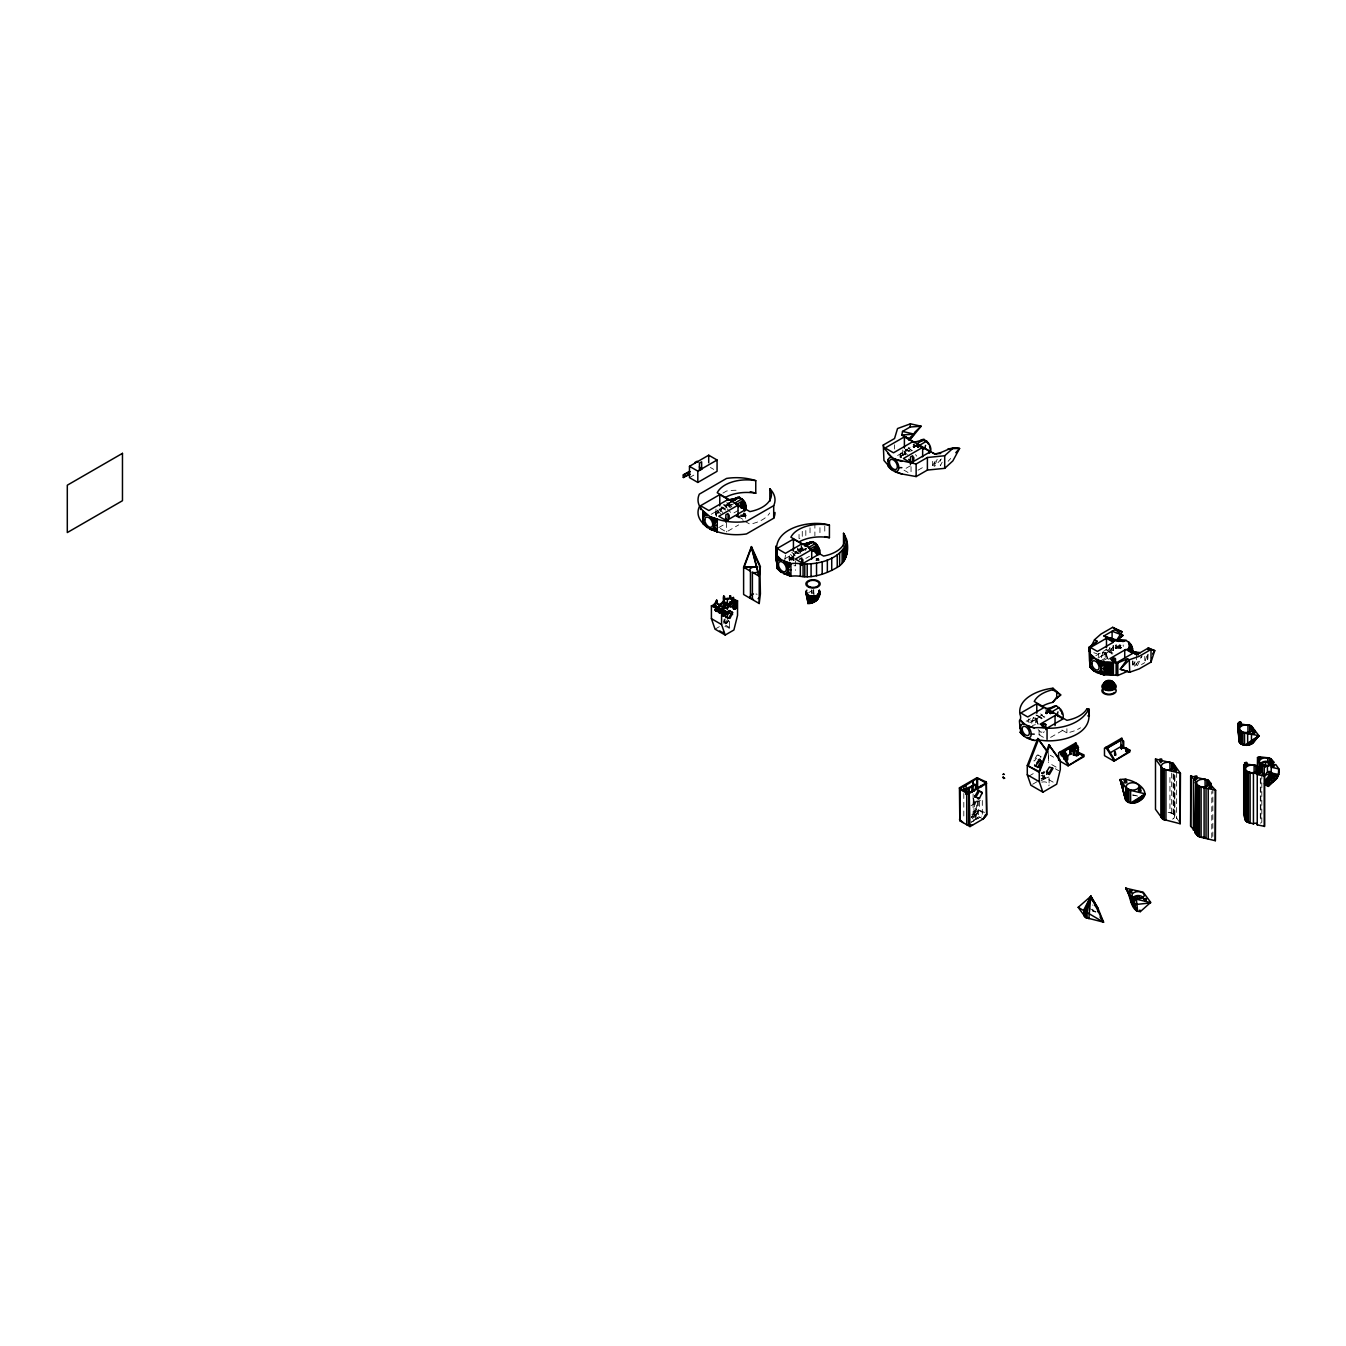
<?xml version="1.0" encoding="UTF-8"?>
<svg xmlns="http://www.w3.org/2000/svg" width="1346" height="1346" viewBox="0 0 1346 1346"><rect width="100%" height="100%" fill="white"/><g stroke="black" fill="none" stroke-linecap="round" stroke-linejoin="round"><path stroke-width="0.75" stroke-dasharray="5 3.75" d="M740.418 514.912C741.882 519.102 744.372 512.759 741.225 516.124L736.279 515.754L742.437 516.696L746.273 515.787L744.422 513.062L745.364 516.124L743.564 514.525L744.018 512.977L746.273 515.787M816.467 560.76L816.904 558.388L818.301 560.121L819.024 558.876M818.301 560.121L818.301 558.186L819.024 560.609M1034.098 761.146L1034.115 760.17M1040.576 757.462L1040.593 756.486M743.615 513.129L744.035 513.869C744.54 518.765 741.713 514.155 740.536 515.367M819.041 559.684L817.712 558.338L817.426 560.491M723.711 504.43L726.739 507.762L728.119 502.596L729.566 506.029L731.955 505.978L731.265 504.245L729.246 507.509M724.064 623.72L723.458 620.91M1041.064 778.476L1043.571 778.981L1043.739 776.255L1040.996 776.894M1147.802 659.17L1148.155 653.719M972.872 816.955L976.136 815.07L976.86 800.82M730.777 506.046L730.037 504.363L726.285 504.111L727.126 505.675L724.67 505.81L724.804 504.935L729.566 506.029L734.293 503.421M800.82 553.273L798.346 550.901L798.733 548.327L800.399 552.23L801.795 547.082L803.091 547.031M736.279 515.754L741.764 516.443L741.898 515.535M742.538 514.593L742.437 516.696M800.483 547.031L801.795 547.082L801.711 551.709L802.906 551.995M1211.753 837.868L1211.804 791.532M1031.759 723.29A5.132 2.961 60 0 1 1032.247 721.473L1033.156 717.637L1036.958 718.747A5.132 2.961 60 0 0 1036.958 722.937L1037.463 723.98L1032.382 725.561M1101.465 657.757A5.132 2.961 60 0 1 1101.937 655.956L1102.862 652.12L1106.664 653.231A5.132 2.961 60 0 0 1106.664 657.42L1107.152 658.446L1105.217 658.211L1100.49 660.936M724.198 622.289L725.107 618.622M1042.258 778.829L1042.948 776.171M799.945 548.596L799.608 549.824L797.337 549.639L802.014 550.379L801.19 548.764L799.945 548.596L800.803 550.144L799.406 550.851L797.337 549.639M1145.295 660.869L1146.842 655.468M729.566 506.029L729.431 502.563L726.874 506.853L725.662 507.139L725.948 505.356L723.677 505.171L724.804 504.935M798.346 550.278L801.711 551.709L803.713 548.832L806.119 548.512L805.615 550.447L804.942 548.714L804.437 550.531L803.713 548.832L801.19 548.764M743.564 514.525L742.807 516.275M816.097 558.523L816.887 560.054L817.712 558.338M724.232 621.011L725.41 623.686L729.599 621.011L729.599 629.81M937.169 459.306L934.511 466.423L932.694 465.38L932.694 459.087M741.225 516.124L741.545 514.626M1137.387 665.732L1142.047 655.855L1134.796 666.32L1132.928 665.26L1132.928 661.071M979.955 817.274L975.598 819.781L971.24 817.274L975.059 812.345L978.677 810.258L975.598 816.433L972.115 818.452M942.183 462.149L940.332 465.8L940.332 459.524M983.034 819.058L976.136 815.07L979.4 809.417L979.4 801.038M1132.928 665.26L1134.998 661.66M1035.057 758.538L1036.942 755.308L1038.523 755.241L1034.838 760.591M932.694 465.38L936.564 458.952M971.24 817.274L975.598 814.751L978.677 810.258M1105.756 649.563L1111.241 652.726L1113.31 649.731M1106.664 653.231L1102.862 652.12L1100.49 655.115L1101.937 655.956L1107.152 652.76M1113.31 646.753L1109.424 651.683L1109.424 647.493M730.457 507.694L731.955 505.978M1048.82 777.012L1043.571 778.981M948.106 461.308L950.663 458.448M941.376 458.969L934.511 466.423L934.511 460.13M978.071 800.752A5.132 2.961 0 0 1 978.239 801.526L978.239 817.039L975.413 819.344L975.413 801.291M816.904 558.388L815.962 560.407L817.224 558.994M741.764 516.443L742.807 515.114L744.422 516.393L744.624 513.718M1107.607 650.64L1110.332 648.015M1030.8 720.632L1032.752 721.019M1032.247 721.473L1037.463 718.293M1043.419 772.772L1041.77 773.361L1044.782 772.823M818.301 559.044L816.887 560.054M1041.451 773.496L1042.662 772.907M802.014 550.379L798.346 550.901M1040.996 775.902L1042.443 775.06A3.079 1.783 0 0 0 1044.782 775.229M689.472 477.611L694.721 474.583M722.92 493.107L726.554 491.004A38.496 22.226 0 0 1 736.514 490.247M727.395 504.06C730.02 501.402 730.02 506.937 727.395 506.567L727.395 504.06L732.746 501.806M730.222 502.681L721.153 507.913A6.68 3.853 60 0 0 719.774 510.975M711.21 514.273L716.476 511.244M717.368 512.792L716.997 512.994A3.853 2.221 60 0 1 718.226 512.893M733.974 512.876L739.408 509.73M718.798 527.582L725.797 523.544M720.329 528.456L726.419 531.973L738.668 524.906M905.774 450.17L911.208 447.023M897.58 455.52L901.08 453.484M910.401 465.783L903.418 469.821L907.995 472.463M918.022 470.191L925.022 466.153M801.055 548.529L802.519 547.687L802.519 550.211L801.055 551.052L801.795 543.919M794.83 552.382L802.081 548.192M784.869 558.758L790.136 555.713M790.674 557.48L791.027 557.261A3.853 2.221 60 0 1 793.955 558.876M806.018 548.596L802.872 550.413L802.872 547.906M803.326 550.564L806.422 548.798M791.599 559.078L793.215 558.136M805.817 558.405L809.451 556.302M725.208 622.861L728.825 620.775M715.046 629.154L720.261 626.142M808.66 592.677L812.042 590.726M1095.829 655.704L1106.479 649.563L1112.873 653.247M1107.758 651.784L1114.438 647.914M1097.865 658.11L1107.775 652.389M1102.441 661.172L1109.138 657.252M1026.14 721.237L1031.457 718.158M1038.069 717.3L1043.066 714.406M1029.825 722.667L1038.086 717.906M1141.509 664.554L1144.773 662.653M1039.078 730.811L1039.078 734.832L1044.395 731.77M1050.603 737.389L1063.02 730.222M973.276 798.683L973.276 802.536L975.682 801.156M977.953 801.038L974.336 803.125L973.276 802.536M970.937 805.749L973.108 804.487M978.239 801.526L980.426 800.264M1028.916 776.137L1034.266 773.041M973.966 799.692L973.966 811.722L977.6 809.619L983.59 813.085M1032.634 784.247L1039.533 780.276M1041.249 779.284L1044.698 777.281L1053.262 782.228M1040.862 780.966L1047.979 776.861M971.24 822.305L974.151 820.623M971.425 821.985L974.201 820.522M743.749 516.006L745.381 515.198L744.035 513.869M971.913 814.465L973.108 814.061A5.132 2.961 0 0 1 978.239 817.039M1044.782 776.255L1043.739 776.255M1043.049 773.109L1044.227 772.739M725.023 620.977L726.689 623.45M1132.777 794.847L1137.807 796.109M794.863 560.071L791.818 559.7L791.818 554.098M1179.332 821.935L1174.234 814.397L1169.943 812.412L1169.943 774.707M1036.958 718.747L1033.156 717.637L1035.108 719.656M1093.81 652.726L1097.158 653.82M726.874 506.853L724.67 505.81M797.387 548.916L798.464 549.404L797.555 547.957M1096.014 911.848L1092.834 910.737L1092.834 904.865M906.06 449.16L909.391 451.078A5.653 3.264 60 0 0 905.622 454.696M905.303 449.564L908.584 451.448M710.385 467.466L713.716 469.401M721.439 506.904L724.787 508.838M738.029 516.477L744.136 519.993M722.213 508.182L725.528 510.1M734.966 515.552L743.261 520.347M744.927 521.306L749.89 524.166A31.177 18.003 0 0 0 769.71 512.994M795.116 551.372L798.447 553.307M790.893 549.791L797.539 553.61M1036.79 715.079L1043.167 718.781M1035.898 714.995L1042.527 718.831M1061.927 730.02L1066.907 732.897A31.177 18.003 0 0 0 1074.293 730.861M1027.351 721.372L1028.798 722.213L1028.798 718.865M1039.078 734.832L1045.455 738.517M1050.2 755.257L1053.598 757.209M1051.748 764.595L1058.595 768.549M1055.281 768.734L1058.679 770.686M725.444 625.099L730.525 628.044M984.582 812.395L976.86 809.198L973.595 813.186L976.136 815.07M973.966 811.722L981.587 816.113M978.508 818.116L975.598 816.433L975.598 814.751M1090.31 908.836L1095.392 911.78M1037.8 754.82L1041.316 756.906M1038.153 729.633L1041.064 732.392L1042.881 731.416M908.298 447.41L911.764 451.045M1040.694 713.885L1045.388 718.697M727.143 508.788L732.157 513.92M727.362 619.833L729.313 621.768M1102.862 652.12L1104.797 654.122M903.906 451.196L907.355 454.746M901.736 452.458L904.024 454.83M791.818 552.23L795.25 555.797M722.735 512.506L718.141 507.762L718.141 513.364M717.115 510.201L720.547 513.751M915.465 454.578L916.777 456.176M726.453 620.59L727.799 623.03M728.337 505.894L726.823 502.563M802.452 548.848L803.226 550.497M744.018 512.977L744.641 514.559L743.446 516.578M811.638 589.969L812.294 593.451M1044.53 776.238L1044.917 778.947M813.421 590.154L814.448 598.331M811.453 590.053L811.756 593.67M813.186 589.868L813.236 593.401M1261.808 774.017L1261.808 822.221A2.053 1.178 0 0 1 1260.243 822.204M1260.815 778.947L1260.815 823.449M1260.31 778.106L1260.31 820.017M1212.847 788.285L1212.847 836.472M1176.64 772.453L1176.64 818.553M1174.923 775.599L1174.923 815.407M1174.621 776.659L1174.621 816.484M1174.234 774.589L1174.234 814.397M1173.561 774.556L1173.561 818.553M1173.123 773.714L1173.123 813.522M1171.659 773.041L1171.659 812.849M1147.667 654.694L1147.667 660.987M1144.773 656.377L1144.773 660.566M1136.596 654.795L1136.596 665.277M1134.796 662.131L1134.796 666.32M1132.726 660.936L1132.726 664.705M1113.411 645.609L1113.411 651.901M1113.058 645.39L1113.058 653.786M1111.241 648.536L1111.241 652.726M1105.217 652.389L1105.217 658.211M1098.487 653.332L1098.487 656.697M1066.907 728.708L1066.907 732.897M1049.089 778.022L1049.089 785.071M1048.517 756.031L1048.517 763.064M1048.332 753.339L1048.332 762.627M1042.443 775.06L1042.443 776.07M1035.511 717.906L1035.511 723.744M982.311 800.5L982.311 814.532M977.6 801.24L977.6 809.619M974.437 801.846L974.437 819.899A5.132 2.961 0 0 1 973.108 820M973.612 798.851L973.612 802.704M973.108 794.005L973.108 814.061M963.803 793.517L963.803 817.577M911.04 466.692L911.04 472.345M902.762 450.001L902.762 455.604M900.592 453.131L900.592 456.866M894.535 444.819L894.535 449.009M824.778 526.118L824.778 534.497M819.95 527.649L819.95 536.028M814.885 523.19L814.885 535.758M813.741 589.75L813.741 593.939M810.023 527.8L810.023 534.076M805.817 530.526L805.817 536.818M802.266 531.334L802.266 537.626L799.036 538.518L799.036 534.328M795.368 560.946L795.368 570.368M789.631 560.962L789.631 553.492L794.224 558.237A2.002 1.161 60 0 0 792.912 558.489A2.002 1.161 60 0 0 793.215 560.458M785.458 555.023L784.735 560.474M745.65 513.331L745.65 518.984M728.842 503.219L728.842 505.726M726.419 522.551L726.419 531.973M715.971 509.007L715.971 516.477A5.653 3.264 60 0 1 719.286 511.514M720.867 511.177A5.653 3.264 60 0 1 724.855 508.872M722.129 507.61A6.68 3.853 60 0 1 725.713 509.141M720.497 511.396A5.653 3.264 60 0 1 725.528 509.831M716.577 516.544A3.853 2.221 60 0 1 716.577 513.398M716.661 515.417A3.853 2.221 60 0 1 716.661 513.802M716.93 513.196A3.853 2.221 60 0 1 718.579 512.691M789.967 560.104A3.853 2.221 60 0 1 790.943 557.362M790.321 559.902A3.853 2.221 60 0 1 791.297 557.143A3.853 2.221 60 0 1 794.325 558.657M794.073 558.54A6.68 3.853 60 0 1 794.409 552.684A6.68 3.853 60 0 1 799.373 553.61M791.229 560.441A2.002 1.161 60 0 1 791.885 558.977A2.002 1.161 60 0 1 793.602 560.239M794.527 555.646A5.653 3.264 60 0 1 798.515 553.357M794.308 554.754A5.653 3.264 60 0 1 798.161 553.559M795.789 565.488A5.653 3.264 60 0 1 793.989 565.657M789.496 560.912A5.653 3.264 60 0 1 789.782 555.965A5.653 3.264 60 0 1 793.989 556.739M1080.502 727.782A31.177 18.003 0 0 1 1077.574 729.448M1044.866 717.014A10.331 7.521 18.8 0 1 1043.739 716.493M1042.679 715.87A10.331 7.521 18.8 0 1 1041.703 715.163M1038.069 724.4A6.158 3.55 60 0 1 1037.362 717.94A6.158 3.55 60 0 1 1042.258 718.428M1038.086 723.828A5.132 2.961 60 0 1 1037.497 718.444A5.132 2.961 60 0 1 1041.585 718.848M724.888 626.613A5.132 2.961 0 0 1 729.515 629.036M725.275 619.968A3.079 1.783 0 0 1 723.677 619.968M755.947 593.99A4.829 2.793 0 0 1 757.108 594.276M1041.77 782.161A5.132 2.961 0 0 1 1047.407 782.632A5.132 2.961 0 0 1 1048.82 785.828M1041.316 772.621A3.079 1.783 0 0 1 1041.804 772.251M1043.184 771.796A3.079 1.783 0 0 1 1044.782 771.796M1092.616 911.175A6.41 3.702 0 0 1 1095.459 912.151M1132.76 795.284A6.41 3.702 0 0 1 1135.94 795.823M1168.076 812.547A6.663 3.853 0 0 1 1174.149 815.003A6.663 3.853 0 0 1 1172.568 819.176M900.053 457.337A5.653 3.264 60 0 1 904.933 454.527M912.47 450.54A10.331 7.521 18.8 0 1 909.307 448.689M900.911 457.876A3.853 2.221 60 0 1 903.536 455.436M901.282 457.674A3.853 2.221 60 0 1 903.2 454.931M904.546 454.729A6.68 3.853 60 0 1 910.333 451.381M905.252 454.914A5.653 3.264 60 0 1 908.079 450.893M1107.758 658.884A6.158 3.55 60 0 1 1107.068 652.423A6.158 3.55 60 0 1 1111.964 652.911M1108.532 659.405A5.132 2.961 60 0 1 1107.203 652.911A5.132 2.961 60 0 1 1112.149 654.24M1123.321 646.349A6.158 3.55 60 0 1 1123.17 644.953"/><path stroke-width="1.5" d="M1125.71 888.175L1143.208 892.196L1150.712 902.358L1140.348 911.629C1129.799 911.528 1130.808 894.114 1125.71 888.175L1131.33 899.65M1125.71 887.973L1131.229 896.251L1131.212 902.106L1136.512 910.855M1131.229 896.251L1131.952 903.116L1134.594 904.63L1150.561 902.914M1131.969 897.26L1133.113 898.118L1133.096 903.974L1136.798 911.091M1133.113 898.118L1134.611 898.775L1134.594 904.63L1137.185 911.259M1136.361 899.178L1137.639 911.36M1133.786 898.152L1137.454 896.083L1137.454 898.59L1134.998 899.969M722.752 606.541L719.067 612.867M726.318 617.242L730.003 610.916M732.073 612.144L728.388 618.487M974.689 796.647L978.391 790.321L979.467 790.943L975.783 797.286L974.689 796.647L979.417 798.464L982.26 792.609L978.391 790.321M1034.687 764.848L1034.687 765.84L1039.23 767.54L1042.073 761.685L1038.372 759.514M1035.596 766.362L1039.28 760.036M1041.165 761.163L1037.48 767.489M1052.118 767.725L1048.433 774.051M1114.623 754.921C1114.808 746.374 1117.096 760.641 1114.623 752.717L1115.329 755.342L1114.707 752.347M1120.932 748.191L1120.982 745.6L1120.982 748.124C1121.605 741.478 1122.312 752.565 1121.857 745.6L1120.915 745.751L1121.79 745.549L1121.857 748.124L1120.915 748.275L1120.932 745.684L1121.941 745.751L1121.168 748.527L1120.932 745.835L1121.555 748.561L1121.925 745.684L1121.05 748.477L1120.797 739.947L1106.277 748.326M1127.006 751.118C1125.256 743.547 1127.914 754.837 1126.938 748.544C1128.739 751.034 1124.533 753.491 1126.064 748.544M1125.996 751.203C1125.845 743.951 1127.359 755.745 1126.753 748.426L1126.013 751.27L1126.064 748.83M1262.531 765.251L1262.531 775.313L1264.281 775.7L1267.427 772.217A2.053 1.178 0 0 1 1270.927 771.914L1271.213 772.183A2.053 1.178 0 0 1 1271.247 773.092L1264.533 783.49C1272.677 784.802 1281.005 777.113 1278.7 768.667L1275.823 764.595A2.053 1.178 0 0 1 1273.148 763.939A2.053 1.178 0 0 1 1274.275 762.391L1269.463 757.983L1258.897 756.772L1257.517 757.562L1259.856 763.771L1267.427 766.362A2.053 1.178 0 0 1 1270.086 765.689A2.053 1.178 0 0 1 1271.247 767.22L1271.028 782.716L1268.151 786.35L1264.55 784.264M775.01 512.473A38.496 22.226 0 0 1 773.698 518.227L746.475 533.941A38.496 22.226 0 0 1 717.267 531.72L710.183 529.298L703.167 523.577L703.167 511.009A38.496 22.226 0 0 1 699.331 494.15L726.554 478.436A38.496 22.226 0 0 1 755.762 480.657L755.762 493.225A30.622 17.683 0 0 0 725.528 497.347M829.422 525.125A30.622 17.683 0 0 0 790.893 537.222L823.567 556.066A31.177 18.003 0 0 0 843.521 533.268C850.386 543.582 848.922 560.895 837.229 567.373C826.208 573.8 813.236 578.292 800.348 576.34A19.467 11.239 0 0 0 790.926 576.189L781.017 572.151L776.844 568.062L776.844 555.494A19.467 11.239 0 0 0 776.592 550.043C775.145 526.976 811.89 519.741 829.422 525.125L829.422 537.693A30.622 17.683 0 0 0 799.188 541.815M1132.794 652.137L1132.238 647.056L1127.124 649.327L1136.596 654.795L1148.39 647.998L1154.75 650.606L1151.015 662.081L1139.221 668.878L1129.731 672.209L1127.511 671.351L1117.819 675.49C1108.01 674.127 1096.468 676.298 1089.873 666.792L1090.344 651.784L1089.099 647.207L1097.158 641.251L1094.534 639.737L1088.813 651.111M1126.064 751.354L1126.501 748.393M1126.938 748.544L1126.249 751.455L1126.249 748.948M1137.606 801.98C1157.964 792.02 1129.984 776.272 1120.175 779.721L1125.66 799.978C1131.33 807.213 1142.889 800.87 1145.126 793.585M1114.707 754.87L1115.195 752.279L1115.329 755.342M1121.168 748.006L1120.915 745.751M1114.942 755.358L1114.572 752.633M744.523 510.05L744.523 506.853L740.67 504.01L743.547 500.392C745.667 503.185 747.838 508.149 744.675 510.925M818.2 554.518L818.2 551.322L814.347 548.478L817.207 544.861L819.748 550.144L819.209 554.602M918.679 446.754L917.265 445.963L918.679 446.754L917.265 445.963L917.922 447.192M1004.52 778.139L1003.107 777.349L1004.52 778.139L1003.107 777.349L1003.78 778.577M1051.075 713.229L1049.644 712.438L1051.075 713.229L1049.644 712.438L1050.317 713.666M1120.764 647.712L1119.35 646.904L1120.764 647.712L1119.35 646.904L1120.007 648.149M940.686 453.434L934.511 453.854L901.854 434.994L902.527 431.41L910.132 427.019L910.418 423.839L921.118 426.211L910.132 439.604M745.533 510.134L744.708 510.656L746.088 508.923L745.247 509.461L744.725 504.38L742.723 500.964M819.748 553.408L818.906 553.946L818.385 548.865L816.399 545.433M753.44 599.391L752.397 599.138L752.397 572.319L758.858 576.054L759.262 572.387M707.357 527.682L703.167 523.577L703.167 517.301M781.017 572.151L776.844 568.062L776.844 561.77M1090.024 662.266L1089.873 654.223L1094.062 658.312L1103.972 662.35L1103.972 674.918L1094.062 670.661L1089.873 666.792L1089.873 660.499M703.319 519.051L703.167 511.009L710.183 516.729L717.267 519.152A38.496 22.226 0 0 0 746.475 521.373L773.698 505.659A38.496 22.226 0 0 0 769.845 488.783A31.177 18.003 0 0 1 749.89 511.598L717.233 492.737A30.622 17.683 0 0 1 755.762 480.657M710.183 529.298C716.812 529.315 713.801 519.489 710.183 516.729M759.228 603.513L759.228 576.273L760.406 566.565L751.421 546.611L743.615 567.255L743.615 594.495L759.228 603.513L760.406 593.805L759.867 566.885M776.995 563.537L776.844 555.494L781.017 559.583L790.926 563.621A19.467 11.239 0 0 1 800.348 563.772C817.325 565.202 841.065 559.7 846.886 541.647M783.843 573.783C790.489 573.8 787.477 563.957 783.843 561.198M1096.889 672.512C1107.068 669.871 1094.988 656.764 1089.873 654.223L1090.21 660.751M1019.41 720.665L1019.932 726.874A19.467 11.239 0 0 1 1020.184 732.308L1024.373 736.195A7.706 4.442 60 0 1 1020.335 727.782L1020.184 726.016M1020.335 727.782A7.706 4.442 60 0 1 1024.373 724.047L1020.184 719.74A19.467 11.239 0 0 0 1019.932 714.289C1017.273 698.069 1039.701 689.472 1052.993 688.243L1056.829 691.558L1056.677 698.069L1052.791 702.326A30.622 17.683 0 0 0 1042.527 706.078M1052.993 688.243L1052.791 689.758L1060.698 694.957L1056.677 698.069L1060.698 694.957L1056.829 691.558M1052.791 702.326L1056.829 696.992M1094.062 670.88L1089.873 666.792L1089.099 647.207M819.31 590.255L817.964 598.516L820 591.264L817.594 599.222L820.202 592.341L817.089 599.912L819.31 590.255C822.238 596.833 814.582 604.169 807.836 603.513L807.836 595.134L805.833 592.173L806.877 590.12M1003.729 774.034L1002.972 774.472M1278.077 776.104L1271.247 773.092L1268.151 786.35L1264.533 783.49M1240.911 724.013L1251.225 725.713L1258.931 735.74L1252.537 743.278L1248.247 745.263L1241.264 744.271L1239.06 741.36L1239.952 739.274M1252.537 743.278L1258.931 735.74L1244.528 745.297L1244.528 732.729M811.588 602.958L812.866 596.413L817.998 595.252L819.916 593.418L816.45 600.568L819.159 594.41L815.676 601.174L817.998 595.252L813.808 602.2L816.484 595.891L812.732 602.621L814.734 596.295L811.588 602.958L811.015 596.244L807.836 595.134L807.836 603.513M1132.979 650.606L1129.294 648.065L1130.253 643.59L1126.114 640.376L1115.598 640.158L1113.411 641.419L1103.939 635.951L1115.733 629.137L1122.093 631.762L1116.793 640.057M975.564 788.756L975.564 784.567L965.402 790.439L963.803 789.513L963.803 786.148L965.991 785.307L966.26 788.857L974.319 784.684L972.872 783.843L972.872 781.336M1102.896 686.477L1104.696 683.97A6.158 3.55 60 0 1 1109.054 681.446A6.158 3.55 -60 0 1 1113.411 683.97C1119.754 689.724 1103.871 693.039 1102.896 686.477A6.158 5.031 0 0 1 1109.054 681.446A6.158 4.358 -45 0 1 1114.387 684.71M1238.488 722.869C1239.481 726.083 1243.721 721.49 1239.195 722.331C1234.215 726.032 1244.158 727.059 1240.373 724.333M1257.787 772.924L1259.671 774.017L1260.613 772.705M1211.03 783.49L1210.677 784.92L1215.606 790.253L1215.32 840.712L1199.387 836.926L1195.13 832.905L1195.669 781.353L1190.655 775.986L1208.287 780.226L1211.03 783.49L1211.03 787.679M1125.441 798.901L1120.208 779.788L1125.66 799.978L1125.66 787.41M1138.783 801.139L1139.81 799.07M1270.422 782.649L1268.151 786.35L1266.266 783.574L1271.247 773.092L1277.337 777.551M1268.151 786.35L1276.008 779.082L1271.247 773.092L1267.932 783.473L1268.151 786.35L1273.131 781.656M737.541 600.854L734.916 600.148A2.574 1.481 60 0 1 733.435 597.456L732.712 597.86A2.574 1.481 60 0 0 734.193 600.568L737.541 600.854L737.541 615.324L733.907 629.995L725.208 635.026L715.046 629.154L711.411 618.672L711.411 605.835A5.956 3.449 -60 0 0 716.577 600.181L717.3 600.602A5.771 3.331 -60 0 0 719.387 604.825A5.771 3.331 -60 0 0 724.4 600.703A6.68 3.853 -60 0 1 724.4 596.497L723.677 596.093A6.68 3.853 -60 0 0 723.677 600.282A5.771 3.331 -60 0 1 718.663 604.404A5.771 3.331 -60 0 1 716.577 600.181M752.397 599.138L750.445 598.011L750.445 571.192L743.985 567.457L751.421 547.452L759.094 565.118M816.736 554.283L816.13 553.357L819.748 550.144M1038.708 738.988L1028.193 766.009L1039.078 771.46L1048.87 744.86L1060.312 760.254L1060.312 769.525L1056.677 784.196L1042.881 792.171L1030.918 785.256L1027.284 774.774L1027.284 765.487L1037.8 738.466L1048.063 752.212M1042.881 792.171L1039.263 781.69L1039.263 772.402L1049.779 745.381M1136.091 802.62L1145.126 793.989L1140.987 797M736.817 600.434L736.026 601.039M1276.445 778.829L1278.414 774.707L1278.7 768.667M1195.13 832.905L1195.669 781.353M1052.791 689.758A30.622 17.683 0 0 0 1034.25 701.468L1066.907 720.329A31.177 18.003 0 0 0 1086.71 709.14L1088.847 708.938C1081.225 724.602 1059.891 729.431 1043.705 728.018A19.467 11.239 0 0 0 1034.266 727.866L1027.183 725.662A7.706 4.442 60 0 1 1031.221 734.075L1034.266 734.159M703.504 517.537L704.917 515.535L707.357 515.097M777.18 562.022L778.577 560.003L781.017 559.583M804.504 545.921L811.773 541.731L807.062 543.481L810.645 542.068L808.239 544.541L807.348 543.431L801.947 544.457L813.085 541.647L817.207 544.861L809.956 549.05L808.643 547.452L815.895 543.262M727.042 500.073L733.688 498.962L734.563 500.073L735.942 498.087L739.408 497.162L743.547 500.392L736.279 504.582L734.966 502.983L742.235 498.794M809.535 542.69L808.239 544.541C812.244 541.378 806.288 543.818 809.77 542.875M733.486 500.493L738.096 497.246L730.844 501.435M807.146 544.962L808.509 543.027M710.183 529.096L717.267 531.72L714.204 525.344L717.267 519.152L710.183 516.948M783.843 573.564L790.926 576.189L787.881 569.812L790.926 563.621L783.843 561.417M1098.201 672.428L1103.972 674.918L1100.91 668.558L1103.972 662.35L1117.819 662.922L1127.511 658.766L1129.277 659.792L1139.221 656.31L1151.015 649.495L1154.75 650.606L1152.63 653.937M745.247 509.461L746.273 507.408L744.035 509.326L740.502 504.901L740.67 504.01L745.533 503.841M818.906 553.946L819.933 551.877L817.712 553.812L814.162 549.37L814.347 548.478L819.209 548.31M814.801 601.712L817.998 595.252M1276.95 777.769L1277.758 776.306M985.491 814.801L983.034 819.058L986.668 814.868L986.298 781.959L976.86 777.769L959.446 787.831L959.816 820.724L969.978 826.595L983.404 818.839L986.668 814.868L986.298 781.959M717.956 609.015L720.682 605.296M721.591 611.185L723.475 606.962L719.117 605.364M726.537 614.213L728.422 610.983M1039.634 759.094L1036.891 762.812M1040.357 759.514L1037.631 763.232M743.497 508.25L746.088 505.675M1041.854 725.999L1043.419 723.559L1045.792 724.501L1045.792 729.667M1111.544 660.482L1113.125 658.043L1115.481 658.985L1115.481 662.417M1118.543 648.099L1117.735 648.099M1127.511 658.766L1120.242 669.248L1129.731 672.209L1129.277 659.792L1120.242 669.248L1127.511 671.351M1134.342 803.024L1145.11 794.056L1139.524 800.147M1194.625 778.409L1195.955 779.738L1197.284 778.409M714.019 523.611L717.267 519.152L711.496 518.328M735.942 498.087L733.402 499.013C744.271 496.455 721.624 502.361 735.118 498.878M787.696 568.079L790.926 563.621L785.155 562.813M1100.725 666.808L1103.972 662.35L1096.889 659.927M1132.794 648.873L1129.294 648.065L1131.38 645.239L1130.253 643.59M744.675 502.041L742.1 504.7L741.663 508.182L740.855 507.728L743.951 507.526L744.641 508.637M818.334 546.51L815.76 549.168L815.323 552.668M913.884 446.906L914.927 445.879L913.513 446.687L914.927 445.879L914.27 447.124M1046.279 713.38L1047.323 712.354L1045.909 713.161L1047.323 712.354L1046.666 713.599M1115.985 647.847L1117.012 646.837L1115.598 647.628L1117.012 646.837L1116.356 648.065M1265.173 780.327L1271.247 773.092L1275.453 779.94M1094.769 644.061L1097.158 641.251M744.018 505.002L742.487 508.048L740.468 505.827L745.247 506.231L740.99 503.152L744.725 504.38L740.502 504.901L743.951 507.526L744.035 509.326M815.693 546.089L817.527 547.065L815.104 546.829L818.385 548.865L816.332 551.692L816.871 553.492M1239.144 723.845L1237.748 724.653C1237.967 735.673 1251.645 733.032 1258.661 735.909L1251.427 744.136L1258.931 735.74L1254.506 739.089M1253.227 742.269L1258.931 735.74M955.778 452.727L959.614 448.437C950.057 445.576 943.428 453.602 934.511 453.854M707.357 527.464L703.167 523.577L703.504 520.801M781.017 571.932L776.844 568.062L777.18 565.27M1092.75 669.282L1089.873 666.792L1090.21 663.999M908.701 440.108L914.186 434.152L902.527 431.41M1249.963 744.826L1258.661 735.909L1246.396 745.415M731.702 500.056L733.688 498.962L728.691 500.106M914.439 432.588L921.118 426.211L910.132 427.019M805.379 544.524L807.348 543.431L804.487 544.087L808.795 543.363M1141.139 797.825L1145.11 794.056L1130.623 802.973L1130.623 790.405L1126.333 788.42L1120.175 779.317M736.111 498.407L736.969 497.599L735.858 498.205M1090.765 659.54L1094.062 658.312M1122.816 641.605L1126.114 640.376M1112.57 661.391L1112.94 661.037A5.132 2.961 60 0 0 1113.31 658.076L1115.481 658.985M1042.881 726.907L1043.251 726.571A5.132 2.961 60 0 0 1043.604 723.593L1045.792 724.501M730.474 500.325L731.215 499.652L728.27 499.989M901.887 467.685L898.825 467.6A7.706 4.442 60 0 0 894.787 459.188L916.138 464L927.394 457.505L944.707 455.756L952.85 448.336M898.825 467.6A7.706 4.442 60 0 1 894.787 471.336L901.887 473.977L916.138 476.568L927.394 470.074L944.707 468.341L952.85 460.904L959.614 448.437L948.106 448.74M1144.857 794.19L1132.491 803.141M1248.247 745.263L1258.661 735.909M1094.534 639.737L1100.843 634.151L1112.637 627.337L1122.093 631.762M1078.18 907.339L1090.832 896.285L1097.814 907.86L1103.518 922.161L1085.65 917.602L1078.18 907.339L1103.518 922.161L1090.832 896.285L1083.85 909.846L1083.85 915.717M975.564 784.567L973.242 784.062L973.242 780.714L977.6 778.19L985.945 783.019L968.514 793.063L960.169 788.251L960.169 819.68M909.812 437.837L914.186 434.152L901.854 434.994L909.475 438.981L903.671 436.037M1116.608 640.78L1122.985 635.413L1115.01 629.558M1116.776 640.208L1122.985 635.413L1112.099 631.224L1112.099 639.619M914.27 444.214L913.513 444.651M1116.356 645.171L1115.598 645.592M1046.666 710.688L1045.909 711.125M1121.05 745.97L1121.857 745.6L1121.857 748.41L1121.79 745.97M1126.871 748.898L1127.006 751.27M1159.697 761.23L1160.79 762.745L1161.884 761.23M1238.875 724.569L1238.488 725.427M1252.52 732.207C1250.787 735.152 1258.073 732.712 1253.597 731.938M1124.415 781.521C1122.379 784.062 1129.58 782.716 1125.929 781.319M713.481 521.777L717.267 519.152L717.267 531.72L711.496 529.214M787.141 566.262L790.926 563.621L790.926 576.189L785.155 573.699M1100.187 664.991L1103.972 662.35L1098.201 661.542M735.32 601.41L736.531 600.854M735.858 600.905L735.135 601.359A3.92 2.255 -60 0 1 732.325 606.592A3.92 2.255 -60 0 1 729.599 604.404L728.876 603.984A3.079 1.783 -60 0 1 726.705 607.753A3.079 1.783 -60 0 1 724.518 606.491A3.062 1.767 -60 0 1 721.574 609.738C716.543 609.2 716.139 604.404 722.297 610.159A3.062 1.767 -60 0 0 725.258 606.911A3.079 1.783 -60 0 0 727.429 608.173A3.079 1.783 -60 0 0 729.599 604.404M1274.342 780.882L1271.247 773.092L1264.281 775.7L1264.281 765.655M735.084 600.366L734.361 600.787A3.92 2.255 -60 0 1 731.601 606.188A3.92 2.255 -60 0 1 728.876 603.984M1278.7 774.539L1267.427 772.217L1267.427 766.362M689.472 471.319L689.472 466.305L708.703 455.2L717.065 460.012L717.065 471.319L697.817 482.44L689.472 477.611L689.472 471.319L683.314 474.886L683.314 477.409L690.195 474.263M683.314 474.886L690.195 471.739M683.314 477.409L687.941 474.734M689.472 466.305L697.817 471.117L717.065 460.012M701.636 469.3L699.449 470.562L699.449 463.091L701.636 461.829L701.636 469.3L699.331 466.927M700.543 505.726L719.774 494.621L728.119 499.45L708.888 510.555L700.543 505.726L700.543 509.495M739.408 497.162L732.157 501.57M738.029 505.154L718.798 516.258L726.419 520.666L745.65 509.562L738.029 505.154L738.029 514.576M887.788 459.541L887.939 461.308A7.706 4.442 60 0 0 891.977 469.72L883.952 460.467L883.296 445.021L894.535 438.527L897.546 428.533L910.418 423.839M904.394 436.878L885.146 447.982L893.508 452.794L912.739 441.69L904.394 436.878L904.394 448.184M929.295 453.181A7.706 4.442 60 0 0 928.168 442.649L924.029 439.419L916.777 443.827M913.513 446.687L914.927 445.879M923.373 449.194L919.587 445.24L926.856 441.051M922.649 447.41L903.418 458.515L911.04 462.906L930.271 451.802L922.649 447.41L922.649 456.832M777.113 548.529L793.433 539.107L801.795 543.919L785.458 553.341L777.113 548.529L777.113 552.297M813.085 541.647L805.817 546.039M714.575 604.993L715.298 604.573A3.399 1.969 60 0 1 716.409 607.854L715.685 608.274A3.399 1.969 60 0 0 714.575 604.993A2.524 1.447 60 0 1 712.858 606.676L711.411 605.835M729.784 596.177L730.508 595.756A2.574 1.481 60 0 0 731.652 598.566L730.928 598.97A2.574 1.481 60 0 1 729.784 596.177A7.268 4.189 60 0 1 728.102 599.138L728.825 598.718A7.268 4.189 60 0 0 730.508 595.756M811.705 549.622L795.368 559.061L802.99 563.452L819.327 554.03L811.705 549.622L811.705 559.061M799.541 559.213L801.711 557.951L801.711 565.421M734.445 601.023L734.916 600.148M719.706 609.738C721.641 614.971 715.382 608.123 720.329 609.216M720.547 610.108L722.297 610.159M721.927 614.701L725.561 612.598M1106.479 638.256L1090.512 647.476L1097.411 651.447L1113.378 642.227L1106.479 638.256L1106.479 647.678M1115.598 647.628L1117.012 646.837M1119.889 645.155L1119.149 645.592L1120.646 645.592M1036.79 703.773L1020.823 712.993L1027.705 716.964L1043.672 707.76L1036.79 703.773L1036.79 713.195M1116.759 662.602L1132.726 653.382L1125.828 649.411L1109.861 658.631L1116.759 662.602L1116.759 673.925M1049.173 710.082L1047.861 710.166L1056.425 705.893L1060.564 709.123A7.706 4.442 60 0 1 1062.549 718.848M1045.909 713.161L1047.323 712.354M1051.983 711.714L1053.295 713.313L1051.983 711.714L1059.235 707.525M1047.053 728.136L1063.02 718.915L1056.139 714.928L1040.155 724.148L1047.053 728.136L1047.053 739.442M960.169 788.251L963.803 786.148M965.267 785.728L973.242 780.714M986.668 783.422L969.238 793.484L966.714 793.282L959.816 789.294L959.446 787.831M1060.446 753.037L1075.336 744.86L1075.336 743.194L1077.137 747.165L1074.966 745.92L1069.885 749.268L1069.885 754.298L1066.974 755.964M1075.336 744.86L1060.816 753.238L1060.816 751.573L1068.791 764.562M1060.614 753.996L1064.249 751.892L1064.249 756.082M1061.17 754.298L1065.527 751.775L1065.527 755.14M1069.885 749.268L1070.979 749.049L1070.979 754.08L1069.885 754.298M1077.137 746.239L1076.06 742.773L1058.629 752.835L1058.629 760.372M1062.263 755.762L1066.621 754.08L1065.527 754.719L1067.715 755.964L1067.715 759.75L1066.251 760.574L1066.251 756.805L1062.987 756.183M1077.877 745.819L1076.783 747.383L1077.507 748.225L1074.596 746.542M1077.877 746.744L1078.6 754.719L1076.783 755.762L1073.149 754.921L1073.149 749.89L1077.137 747.585L1074.243 745.92L1074.243 750.933M1073.149 749.89L1076.783 750.731L1078.6 749.688L1076.783 748.628L1078.6 747.585M1066.251 756.805L1067.715 755.964M1077.877 752.195L1083.311 756.183L1077.877 752.195L1084.035 754.921L1084.035 756.603L1068.068 765.824L1060.211 761.281M1068.068 765.824L1083.311 756.183M1122.985 747.905L1122.985 741.528L1121.168 738.483L1121.168 740.149L1106.648 748.544L1106.648 746.862L1114.639 759.851M1122.985 741.528L1121.891 738.062L1104.477 748.124L1104.477 755.661L1113.899 761.113L1129.883 751.892L1129.883 750.21L1122.985 747.064L1129.883 750.21M1109.912 752.936L1120.797 746.643L1129.143 750.631M1113.899 761.113L1129.143 751.472M1260.748 771.998A2.053 1.178 0 0 0 1261.808 771.931L1264.617 776.07L1264.617 826.36L1257.248 824.862A2.053 1.178 0 0 0 1256.138 823.315A2.053 1.178 0 0 0 1253.446 823.971L1245.824 821.195L1243.721 815.087L1243.721 764.797L1245.1 764.006M1267.461 766.379L1270.607 764.562L1265.526 761.634L1260.798 764.36L1264.197 766.311M1155.491 759.009L1173.123 763.232L1180.442 773.277L1180.156 823.735L1162.759 819.277L1155.491 809.299L1155.491 759.009L1162.759 768.987L1180.442 773.277M1195.669 831.643L1190.655 826.276L1190.941 775.818M719.79 613.288L720.648 612.8M1195.13 782.615L1199.387 786.653L1215.606 790.253M1243.721 764.797L1245.824 770.905L1253.446 773.681A2.053 1.178 0 0 1 1256.138 773.025A2.053 1.178 0 0 1 1257.248 774.573L1264.617 776.07M734.563 500.073L735.572 499.602M1104.696 683.97L1105.975 683.398A6.158 2.507 71.6 0 1 1109.054 681.446A6.158 2.507 -71.6 0 1 1112.133 683.398L1113.411 683.97M1127.023 748.679L1126.753 750.95M1174.335 769.592C1171.357 771.611 1178.844 771.611 1175.866 769.592M1209.499 786.569C1206.538 788.958 1214.563 788.117 1210.66 786.485M740.586 506.786L742.975 506.433L745.381 507.997M1123.018 787.376L1120.309 779.637L1122.328 783.204M963.803 789.513L965.991 788.672M728.102 599.391L727.143 599.054A5.216 3.012 -60 0 1 724.4 596.497M1130.085 892.684L1132.205 892.987M1105.975 683.398L1112.133 683.398M1139.389 789.816C1135.654 791.111 1142.771 792.643 1140.87 790.035M1245.656 764.427C1241.921 765.723 1249.038 767.27 1247.136 764.663M1144.672 901.097L1146.203 901.113M712.623 519.977L717.267 519.152M786.283 564.462L790.926 563.621M1099.329 663.191L1103.972 662.35M734.159 602.352L732.443 599.963L734.293 600.669M804.891 544.12L803.629 544.373M1087.804 715.87L1089.318 715.736L1088.847 708.938M924.029 439.419L922.717 439.503A7.706 4.442 60 0 0 920.731 440.647M1056.425 705.893L1055.113 705.977A7.706 4.442 60 0 0 1053.127 707.121M1003.342 774.253L1004.385 774.438M743.615 567.255L756.216 566.733M743.985 567.457L757.882 566.952M1132.928 652.675L1140.197 652.675L1131.111 651.632M917.484 444.399L918.174 444.416M1049.88 710.873L1050.57 710.89M714.204 525.344L717.267 525.428M787.881 569.812L790.926 569.913M1100.91 668.558L1103.972 668.642M1124.802 640.46L1115.598 640.158L1118.93 641.487M816.803 547.704L814.65 547.62L818.906 550.699L815.44 549.992L814.263 551.254L816.652 550.901L819.041 552.466M972.519 825.132L966.714 824.711L966.714 793.282M1126.636 750.917L1126.249 748.426L1126.249 751.455M1123.674 640.797L1115.598 640.158L1121.016 641.251M812.866 596.413L811.015 596.244L810.376 603.227L809.299 595.807L809.114 603.412L807.836 595.134M1195.904 830.028L1194.827 829.742M1246.901 764.192L1255.835 765.352L1260.31 769.727A2.053 1.178 0 0 0 1259.149 771.258M1109.424 639.114L1118.492 640.158L1107.607 638.071M817.678 549.488L814.162 549.37L818.301 553.105M716.695 611.168L715.651 609.738L716.795 609.772M1271.247 767.22L1278.414 768.835M1130.623 790.405L1144.84 793.753M1134.611 898.775L1150.409 902.527M824.778 536.583L829.422 537.693M752.397 572.319L753.44 572.572A4.829 2.793 0 0 0 758.101 571.848M1105.756 636.995L1113.007 639.081L1103.939 635.951M1111.241 640.158L1114.875 641.201M1129.294 650.589L1136.562 652.675L1127.494 649.546M1134.796 653.752L1138.413 654.795M1086.71 709.14L1089.318 710.284L1088.376 710.806C1093.894 734.462 1061.691 742.47 1043.705 740.586A19.467 11.239 0 0 0 1034.266 740.451L1027.183 737.81A7.706 4.442 60 0 0 1031.221 734.075M1046.65 771.359L1047.811 771.965L1046.65 772.621A3.079 1.783 0 0 1 1046.65 774.404M1094.55 905.303L1097.814 907.86L1097.814 911.78M699.331 506.719A38.496 22.226 0 0 0 703.167 523.577L706.044 526.067M775.784 546.089L776.592 562.611A19.467 11.239 0 0 1 776.844 568.062L779.704 570.553M932.694 452.794L935.605 454.275M743.143 503.219L741.444 502.344L743.85 502.596L742.016 501.621M917.265 445.963L918.292 446.973M1112.637 627.337L1115.733 629.137M1148.39 647.998L1151.015 649.495L1151.015 662.081M1119.35 646.904L1120.394 647.931M1090.142 659.826L1091.606 660.667M1090.142 663.191L1091.606 664.015M708.703 462.738L708.703 455.2M1049.644 712.438L1050.688 713.447M1069.885 748.426L1070.979 749.049M1076.783 753.659L1078.6 754.719M1069.885 753.457L1070.979 754.08M1027.284 765.487L1039.263 772.402M728.825 599.054L727.378 598.213A5.216 3.012 -60 0 1 724.754 598.482M1027.284 774.774L1039.263 781.69M727.378 611.555L732.611 614.567M1003.107 777.349L1004.15 778.358M711.411 618.672L721.574 624.544L725.208 635.026M982.26 792.609L981.167 791.986L982.26 793.602M977.533 790.809L978.626 791.431M974.706 795.671L975.783 796.294M979.417 798.464L977.482 798.313L978.576 798.935M729.28 610.495L732.796 612.565L729.953 618.42L725.595 616.821M1137.454 896.083L1140.802 898.085M1099.329 672.075L1103.972 674.918L1100.725 670.072M786.283 573.346L790.926 576.189L787.696 571.343M712.623 528.877L717.267 531.72L714.019 526.858M959.446 819.26L963.08 822.608M812.412 551.423L808.643 547.452M738.752 506.937L734.966 502.983M1100.187 671.267L1103.972 674.918M787.141 572.538L790.926 576.189M713.481 528.069L717.267 531.72M908.685 459.323L912.655 463.192L912.655 455.722L910.485 456.984L910.485 464.454M725.393 518.361L728.051 520.936L728.051 513.482L725.864 514.727L725.864 522.198M883.296 445.021L883.952 447.898L891.977 457.573A7.706 4.442 60 0 0 887.939 461.308M776.844 568.062L776.844 555.494L781.017 559.785M703.167 523.577L703.167 511.009L707.357 515.316M919.587 445.24L920.9 446.838M750.445 571.192L750.008 570.603A4.829 2.793 0 0 1 751.741 567.659A4.829 2.793 0 0 1 757.108 567.457M750.445 598.011L750.008 597.422A4.829 2.793 0 0 1 749.857 596.699M1048.87 744.86L1059.403 759.733M1037.8 738.466L1045.993 750.025M1092.75 658.396L1089.873 654.223L1091.623 658.732M777.719 560.811L776.844 555.494L779.704 559.667M704.059 516.342L703.167 511.009L706.044 515.182M1100.018 916.996L1103.518 922.161M1105.924 747.282L1113.899 760.271M1060.093 751.993L1068.068 764.982M1097.125 906.851L1090.832 896.285L1084.54 910.855L1084.54 916.727M980.847 785.526L981.571 786.787M973.612 789.715L974.336 790.977M1096.014 905.976L1090.832 896.285L1085.65 911.73L1085.65 917.602M1133.164 903.402L1136.327 910.603M1131.38 645.239L1132.238 647.056M1090.765 665.833L1091.623 667.633M777.719 567.103L778.577 568.904M704.059 522.618L704.917 524.418M1120.326 779.771L1123.573 786.989M1147.667 648.419L1148.39 650.084M969.978 826.595L969.103 787.629M1093.053 901.702L1090.832 896.285L1087.114 912.403L1087.114 918.275M776.844 555.494L778.577 560.003M703.167 511.009L704.917 515.535M808.206 596.884L806.119 591.113L808.475 599.66M808.323 599.542L805.833 592.173L808.054 602.789L806.035 593.25M1139.894 910.031L1140.348 911.629M751.421 546.611L759.228 576.273M751.421 547.452L758.858 576.054M1239.06 741.36L1237.748 724.653L1239.161 730.542M1091.623 899.717L1090.832 896.285L1088.83 918.712M846.886 554.216L846.398 538.736M1239.346 729.852L1239.346 742.42L1237.748 724.653L1239.128 733.789M1271.247 773.092L1272.441 782.076M1237.748 724.653L1239.077 738.331M817.274 554.535L817.173 552.735L815.222 551.759L817.611 551.995L817.712 553.812M1128.941 641.992L1129.294 648.065M1121.555 745.465L1121.672 748.527M1121.79 748.477L1121.168 745.499M1270.977 758.622L1270.977 762.644M1269.463 757.983L1269.463 762.004M1267.73 757.596L1267.73 761.617M1265.526 761.634L1265.526 767.17M1264.331 776.238L1264.331 826.528M1261.034 764.612L1261.034 772.654M1259.856 763.771L1259.856 769.794M1259.099 762.778L1259.099 772.099M1257.517 757.562L1257.299 772.318M1257.248 774.573L1257.248 824.862M1255.835 765.352L1255.835 773.731M1254.119 764.915L1254.119 773.294M1253.446 773.681L1253.446 823.971M1251.477 734.293L1251.477 740.67M1251.225 725.713L1251.225 729.902M1250.114 772.89L1250.114 823.18M1249.711 725.057L1249.711 733.452M1248.398 772.453L1248.398 822.743M1247.961 724.67L1247.961 733.048M1247.658 733.435L1247.658 743.211M1246.934 771.78L1246.934 822.07M1245.824 770.905L1245.824 821.195M1245.134 769.895L1245.134 820.185M1242.779 732.325L1242.779 744.91M1241.298 722.651L1241.298 725.645M1241.062 722.466L1241.062 725.831M1241.264 731.686L1241.264 744.271M1240.743 722.331L1240.743 725.965M1240.373 722.247L1240.373 726.049M1239.969 722.213L1239.969 726.083M1240.087 730.844L1240.087 743.413M1239.565 722.247L1239.565 726.049M1239.195 722.331L1239.195 725.965M1238.875 722.466L1238.875 725.831M1238.64 722.651L1238.64 725.645M1215.32 790.422L1215.32 840.712M1208.287 780.226L1208.287 784.415M1208.22 788.756L1208.22 839.046M1206.824 779.553L1206.824 785.828M1206.033 787.494L1206.033 837.784M1205.107 779.115L1205.107 787.494M1204.098 787.78L1204.098 838.07M1201.103 787.074L1201.103 837.363M1199.387 786.653L1199.387 836.926M1197.923 785.963L1197.923 836.253M1196.813 785.088L1196.813 835.378M1196.14 784.079L1196.14 834.369M1193.397 780.041L1193.397 830.331M1190.655 775.986L1190.655 826.276M1180.156 773.445L1180.156 823.735M1173.123 763.232L1173.123 767.422M1171.659 762.559L1171.659 770.938M1169.943 762.122L1169.943 770.501M1165.939 770.097L1165.939 820.387M1164.223 769.66L1164.223 819.95M1162.759 768.987L1162.759 819.277M1161.648 768.112L1161.648 818.402M1160.975 767.102L1160.975 817.392M1128.907 789.967L1128.907 802.536M1127.443 789.294L1127.443 801.863M1126.333 788.42L1126.333 800.988M1124.734 650.034L1124.734 658.076M1123.708 741.108L1123.708 746.643M1117.819 662.922L1117.819 675.49M1116.12 662.804L1116.12 675.372M1115.077 752.263L1115.077 755.375M1113.394 662.501L1113.394 675.069M1112.368 662.35L1112.368 674.918M1111.325 662.232L1111.325 674.8M1110.282 662.148L1110.282 674.716M1109.222 662.097L1109.222 674.666M1109.054 680.353L1109.054 690.044M1108.162 662.081L1108.162 674.649M1107.119 662.097L1107.119 674.666M1106.059 662.148L1106.059 674.716M1105.016 662.232L1105.016 674.8M1090.226 650.572L1090.226 665.58M1089.89 649.361L1089.873 666.792M1089.621 648.772L1089.621 661.34M1076.783 750.731L1076.783 755.762M1074.966 744.658L1074.966 745.92M1074.966 749.688L1074.966 754.719M1073.872 750.311L1073.872 755.342M1070.255 749.47L1070.255 754.5M1064.804 751.354L1064.804 756.385M1064.08 755.543L1064.08 759.329M1055.045 715.55L1055.045 725.612M1020.453 725.359L1020.453 728.708M977.6 778.19L977.6 788.672M976.86 777.769L976.86 788.251M973.108 785.997L973.108 790.186M971.913 786.081L971.913 792.39M968.666 787.477L968.514 824.492M968.144 788.184L968.144 794.207M965.805 790.203L965.805 794.409M959.816 789.294L959.816 820.724M944.707 455.756L944.707 468.341M927.394 457.505L927.394 470.074M916.138 464L916.138 476.568M846.146 544.457L846.146 557.042M845.052 546.897L845.052 559.465M843.521 533.268L843.521 545.837M843.656 548.932L843.656 561.518M842.108 550.8L842.108 563.368M839.635 553.071L839.635 565.64M837.229 554.788L837.229 567.373M831.727 557.833L831.727 570.418M827.353 559.7L827.353 572.269M822.187 561.652L822.187 574.237M818.2 593.586L818.2 597.775M816.534 563.183L816.534 575.751M811.083 564.058L811.083 576.643M807.213 564.226L807.213 576.811M804.79 564.193L804.79 576.761M803.074 564.075L803.074 576.643M800.348 563.772L800.348 576.34M793.433 539.107L793.433 550.413M775.851 547.486L776.07 561.046M773.698 505.659L773.698 518.227M769.845 488.783L769.845 501.351M736.094 606.76L736.094 600.854A2.17 1.245 -60 0 1 734.327 600.838L735.051 601.258A2.17 1.245 -60 0 0 736.817 601.275M727.378 598.97L727.378 609.452M721.574 610.579L721.574 624.544M719.774 494.621L719.774 505.945M697.817 471.117L697.817 482.44M688.748 472.581L688.748 475.104M688.378 472.379L688.378 474.886M683.667 475.104L683.667 477.611M750.294 491.727A38.496 22.226 0 0 1 755.762 493.225M729.044 514.912A6.68 3.853 60 0 1 729.044 517.739M737.49 498.491A6.68 3.853 60 0 1 738.466 498.188M739.61 498.289A6.68 3.853 60 0 1 744.574 503.101A6.68 3.853 60 0 1 744.91 509.343M698.036 462.334A2.002 1.161 60 0 0 697.043 461.274L694.856 462.536A2.002 1.161 60 0 1 695.226 462.805M802.721 559.398A6.68 3.853 60 0 1 802.721 562.207M811.15 542.96A6.68 3.853 60 0 1 815.71 544.188M817.83 546.812A6.68 3.853 60 0 1 818.57 548.377M819.041 549.959A6.68 3.853 60 0 1 819.041 552.785M1054.036 706.465A11.845 4.408 -13.5 0 1 1045.287 708.719M1034.266 740.451A24.312 14.032 0 0 1 1020.184 732.308M1057.855 716.459A10.516 7.655 18.8 0 1 1057.99 711.866M1034.266 727.866A24.312 14.032 0 0 1 1020.184 719.74M1060.009 709.897A6.158 3.55 60 0 1 1060.917 711.21M1061.607 712.657A6.158 3.55 60 0 1 1062.044 714.12M1114.387 692.45A6.158 3.55 0 0 1 1103.72 692.45M1103.097 691.592A6.158 3.55 0 0 1 1107.455 687.234A6.158 3.55 0 0 1 1114.993 689.758M1112.637 687.083A7.201 4.156 0 0 1 1114.555 693.341A7.201 4.156 0 0 1 1103.535 693.341A7.201 4.156 0 0 1 1105.453 687.083M1103.72 688.26A6.158 4.358 -45 0 1 1109.054 681.446A6.158 4.862 -24.9 0 1 1114.993 685.568M1104.696 689.001A6.158 3.55 -60 0 1 1109.054 681.446A6.158 5.031 0 0 1 1115.211 686.477M1103.097 687.402A6.158 4.862 -24.9 0 1 1109.054 681.446A6.158 4.862 24.9 0 1 1114.993 687.402M1103.097 685.568A6.158 4.862 24.9 0 1 1109.054 681.446A6.158 1.296 -81.2 0 1 1110.635 683.045M1103.72 684.71A6.158 4.358 45 0 1 1109.054 681.446A6.158 4.358 45 0 1 1114.387 688.26M1113.411 689.001A6.158 3.55 60 0 0 1109.054 681.446A6.158 1.296 81.2 0 0 1107.455 683.045M1112.133 689.556A6.158 2.507 71.6 0 0 1109.054 681.446A6.158 2.507 -71.6 0 0 1105.975 689.556M1110.635 689.909A6.158 1.296 81.2 0 0 1109.054 681.446A6.158 1.296 -81.2 0 0 1107.455 689.909M724.064 632.519A5.132 2.961 0 0 1 721.574 632.014M720.564 631.493A5.132 2.961 0 0 1 719.841 630.853M726.016 616.72A3.079 1.783 0 0 1 727.446 618.723M724.434 598.247A5.216 3.012 -60 0 1 723.677 596.093M717.3 600.602A5.956 3.449 -60 0 1 713.144 605.885L713.582 606.44A2.524 1.447 60 0 0 715.298 604.573M717.704 606.81A2.776 1.598 60 0 1 715.685 608.274M718.428 606.39A2.776 1.598 60 0 1 716.409 607.854M733.435 597.456A3.483 2.019 60 0 1 731.652 598.566M732.712 597.86A3.483 2.019 60 0 1 730.928 598.97M758.875 598.095A4.829 2.793 0 0 1 758.101 598.667M750.496 595.302A4.829 2.793 0 0 1 753.44 593.99M723.542 611.084A2.742 1.582 -60 0 1 725.561 612.985A2.742 1.582 -60 0 1 722.247 615.391M722.247 612.666A2.742 1.582 -60 0 1 723.054 611.505M714.575 607.5A2.053 1.178 -60 0 1 716.459 606.844A2.053 1.178 -60 0 1 716.324 609.132M715.601 606.339A2.053 1.178 -60 0 1 715.298 609.149M725.696 602.318A2.053 1.178 -60 0 1 725.023 605.246A2.053 1.178 -60 0 1 723.071 604.977M723.391 603.563A2.053 1.178 -60 0 1 724.367 602.385M818.991 591.416A6.158 3.55 0 0 1 818.923 593.25M818.284 594.108A6.158 3.55 0 0 1 817.274 594.831M814.481 595.706A6.158 3.55 0 0 1 811.302 595.672M808.576 594.73A6.158 3.55 0 0 1 807.634 593.973M1070.793 748.948A1.8 1.043 -60 0 1 1072.594 747.922A1.8 1.043 -60 0 1 1072.594 749.991A1.8 1.043 -60 0 1 1070.793 751.034M1061.355 755.846A1.8 1.043 -60 0 1 1063.138 753.491A1.8 1.043 -60 0 1 1063.508 755.678M1061.355 754.904A1.8 1.043 -60 0 1 1063.357 753.474A1.8 1.043 -60 0 1 1063.071 755.947M1089.049 918.275A6.41 3.702 0 0 1 1086.205 917.282M1085.213 916.508A6.41 3.702 0 0 1 1084.607 915.6M1138.783 800.012A6.41 3.702 0 0 1 1138.11 800.904M1137.067 801.661A6.41 3.702 0 0 1 1134.156 802.586M1130.842 802.536A6.41 3.702 0 0 1 1127.998 801.56M1127.023 800.769A6.41 3.702 0 0 1 1126.4 799.877M1166.09 820.101A6.663 3.853 0 0 1 1161.278 816.315M1250.266 822.894A6.663 3.853 0 0 1 1245.706 818.116M921.64 439.991A11.845 4.408 -13.5 0 1 912.891 442.228M922.111 440.731A6.68 3.853 60 0 1 928.774 444.584M929.531 446.149A6.68 3.853 60 0 1 930.153 449.244M930.002 450.557A6.68 3.853 60 0 1 929.531 451.6M913.665 457.169A6.68 3.853 60 0 1 913.665 459.979M901.887 461.392A24.312 14.032 0 0 1 887.788 453.265M901.887 473.977A24.312 14.032 0 0 1 887.788 465.834M925.207 449.026A10.516 7.655 18.8 0 1 925.611 445.391M1136.596 904.041A6.158 3.567 0.2 0 1 1135.115 903.688M1133.82 903.116A6.158 3.567 0.2 0 1 1132.205 901.534M1133.029 898.505A5.115 2.961 0.2 0 1 1138.11 895.527A5.115 2.961 0.2 0 1 1143.259 898.489M1204.704 837.128A6.663 3.853 0 0 1 1196.644 834.301M1115.043 658.228A6.158 3.55 60 0 1 1115.195 659.624M1128.655 643.27A6.158 3.55 60 0 1 1130.606 645.693M1131.296 647.14A6.158 3.55 60 0 1 1131.885 649.983M1264.416 774.573A6.663 3.853 0 0 1 1262.784 774.219M1260.529 763.771A5.636 3.247 0 0 1 1267.343 761.399A5.636 3.247 0 0 1 1271.465 765.336M1252.907 741.192A6.663 3.853 0 0 1 1244.646 745.011A6.663 3.853 0 0 1 1240.406 739.408M1046.549 771.931L1049.342 774.573L1053.026 768.246L1049.375 767.069L1046.549 771.931M717.452 610.192C718.663 615.627 720.918 608.527 717.452 610.192M729.599 602.453C730.743 607.87 733.099 600.871 729.599 602.453M730.323 602.032C731.467 607.45 733.822 600.451 730.323 602.032M1121.42 745.448L1121.42 748.561L1121.42 745.448M1129.395 890.716C1131.734 894.316 1133.635 888.024 1129.395 890.716M714.962 609.974L716.24 611.471L715.046 609.822M731.702 600.383C732.207 605.666 735.656 599.677 731.702 600.383M915.516 445.593L916.525 445.677L915.516 445.593M1047.895 712.068L1048.904 712.152L1047.895 712.068M1117.601 646.551L1118.61 646.635L1117.651 646.484M1138.295 788.335C1140.55 791.936 1142.603 785.694 1138.295 788.335M1159.31 759.531C1161.548 763.132 1163.6 756.889 1159.31 759.531M1173.611 768.044C1175.866 771.628 1177.918 765.386 1173.611 768.044M1194.474 776.524C1196.712 780.125 1198.764 773.866 1194.474 776.524M1208.775 785.021C1211.03 788.621 1213.082 782.379 1208.775 785.021M1244.562 762.963C1246.817 766.564 1248.869 760.305 1244.562 762.963M1252.117 730.508C1254.371 734.108 1256.424 727.866 1252.117 730.508M1258.241 757.882C1260.495 761.483 1262.548 755.241 1258.241 757.882M1257.787 770.837C1260.024 774.421 1262.094 768.179 1257.787 770.837M1271.886 765.521C1274.124 769.121 1276.176 762.879 1271.886 765.521M1143.949 899.128C1146.136 902.762 1148.289 896.52 1143.949 899.128M1123.994 779.822C1126.08 783.456 1128.402 777.248 1123.994 779.822M122.469 453.35L67.3 485.199L67.3 532.562L122.469 500.712L122.469 453.35M704.766 519.893A5.653 3.264 60 0 0 710.755 527.346A5.653 3.264 60 0 0 710.755 519.371A5.653 3.264 60 0 0 704.766 519.893M778.442 564.378A5.653 3.264 60 0 0 784.432 571.814A5.653 3.264 60 0 0 784.432 563.839A5.653 3.264 60 0 0 778.442 564.378M1022.152 728.842A5.132 2.961 60 0 0 1027.587 735.606A5.132 2.961 60 0 0 1027.587 728.354A5.132 2.961 60 0 0 1022.152 728.842M1103.956 689.421A7.201 4.156 0 0 0 1116.002 687.554A7.201 4.156 0 0 0 1107.186 682.472A7.201 4.156 0 0 0 1103.956 689.421M735.522 608.829A2.053 1.178 -60 0 0 736.161 605.65A2.053 1.178 -60 0 0 733.738 607.803A2.053 1.178 -60 0 0 735.522 608.829M734.781 608.426A2.053 1.178 -60 0 0 735.438 605.246A2.053 1.178 -60 0 0 733.015 607.399A2.053 1.178 -60 0 0 734.781 608.426M725.376 605.969A2.053 1.178 -60 0 0 726.419 602.722A2.053 1.178 -60 0 0 723.912 604.455A2.053 1.178 -60 0 0 725.376 605.969M724.754 615.644A2.742 1.582 -60 0 0 726.049 611.336A2.742 1.582 -60 0 0 722.718 613.742A2.742 1.582 -60 0 0 724.754 615.644M809.299 587.428A7.184 4.156 0 0 0 820.202 583.962A7.184 4.156 0 0 0 809.552 580.244A7.184 4.156 0 0 0 809.299 587.428M809.838 586.923A6.158 3.55 0 0 0 819.159 583.962A6.158 3.55 0 0 0 810.056 580.765A6.158 3.55 0 0 0 809.838 586.923M1072.392 750.917A1.8 1.043 -60 0 0 1072.964 748.124A1.8 1.043 -60 0 0 1070.844 750.008A1.8 1.043 -60 0 0 1072.392 750.917M1129.311 789.58A6.41 3.702 0 0 0 1139.036 786.485A6.41 3.702 0 0 0 1129.53 783.17A6.41 3.702 0 0 0 1129.311 789.58M1164.492 769.407A6.663 3.853 0 0 0 1174.621 766.194A6.663 3.853 0 0 0 1164.727 762.745A6.663 3.853 0 0 0 1164.492 769.407M1248.667 772.2A6.663 3.853 0 0 0 1258.779 768.987A6.663 3.853 0 0 0 1248.903 765.538A6.663 3.853 0 0 0 1248.667 772.2M889.386 462.149A5.653 3.264 60 0 0 895.376 469.603A5.653 3.264 60 0 0 895.376 461.611A5.653 3.264 60 0 0 889.386 462.149M1133.854 897.681A6.158 3.567 0.2 0 0 1144.117 896.066A6.158 3.567 0.2 0 0 1136.529 891.708A6.158 3.567 0.2 0 0 1133.854 897.681M1199.656 786.384A6.663 3.853 0 0 0 1209.785 783.17A6.663 3.853 0 0 0 1199.892 779.721A6.663 3.853 0 0 0 1199.656 786.384M1091.842 663.309A5.132 2.961 60 0 0 1097.293 670.089A5.132 2.961 60 0 0 1097.293 662.821A5.132 2.961 60 0 0 1091.842 663.309M1261.387 764.393A6.663 3.853 0 0 0 1272.475 762.543A6.663 3.853 0 0 0 1264.146 757.916A6.663 3.853 0 0 0 1261.387 764.393M1241.618 731.484A6.663 3.853 0 0 0 1252.722 729.616A6.663 3.853 0 0 0 1244.394 725.006A6.663 3.853 0 0 0 1241.618 731.484"/></g></svg>
